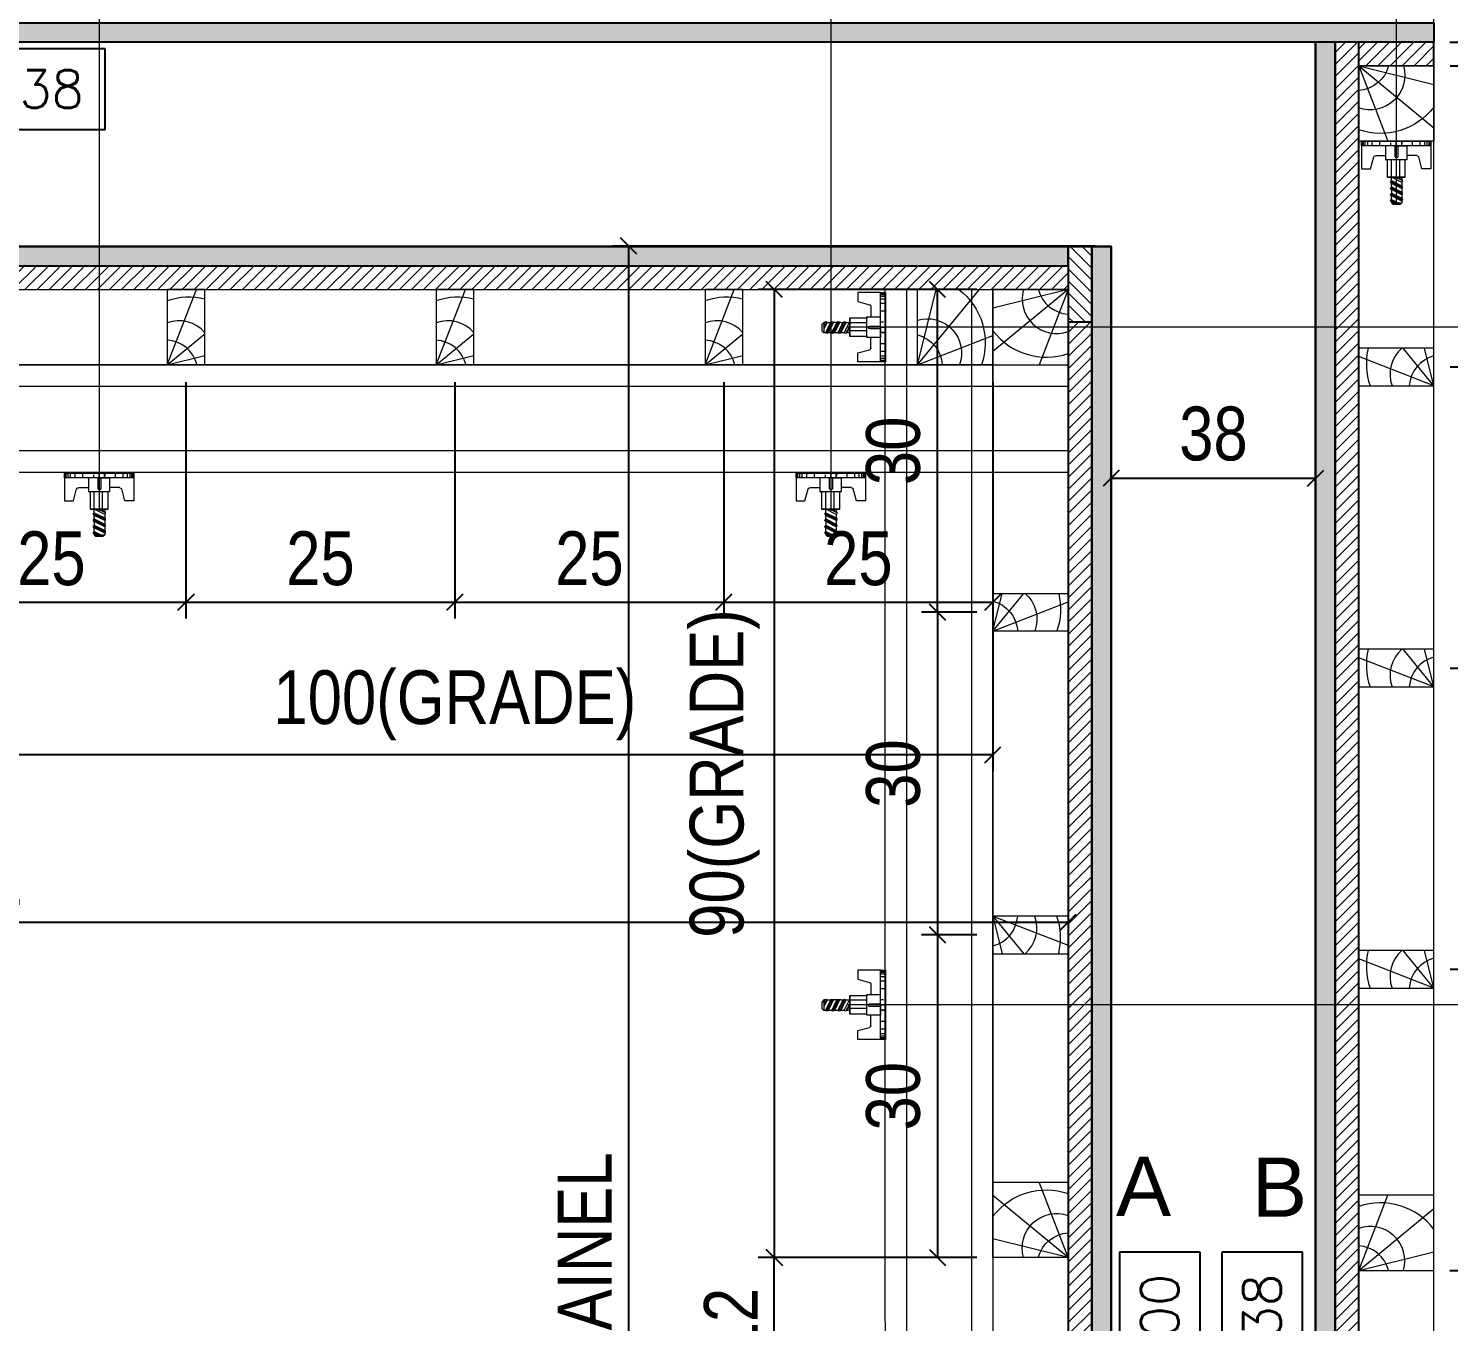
# Model space of a CAD drawing. Extents: x 14400 to 27878, y -21631 to 6985.
# Drawn here: x 23228.5 to 23492.5, y -375.5 to -135.1 of the extents above; entities that cross this region are included whole.
import ezdxf
from ezdxf.enums import TextEntityAlignment as Align

# ---------------------------------------------------------------- set-up
doc = ezdxf.new("R2010")
doc.units = 0
for name, color, linetype in [('CHAPA', 1, 'Continuous'), ('COTA', 241, 'Continuous'), ('F-PILARES-S', 170, 'Continuous'), ('MEIO_PONT', 93, 'Continuous'), ('SARRAFO', 251, 'Continuous'), ('TEXTO_GERAL', 7, 'Continuous')]:
    doc.layers.add(name, color=color, linetype=linetype)
for name, color, linetype, lineweight in [('Hachura', 251, 'Continuous', 9), ('Madeira', 126, 'Continuous', 18), ('Perfil Metálico', 224, 'Continuous', 18)]:
    doc.layers.add(name, color=color, linetype=linetype, lineweight=lineweight)
doc.styles.add('ARIAL', font='arial.ttf')
doc.styles.add('COTA TECNICA', font='techl___.ttf', dxfattribs={"height": 10})
doc.styles.add('COTA TECNICA 2X', font='techl___.ttf', dxfattribs={"height": 10})
doc.styles.add('ROMANS', font='romans.shx')
doc.dimstyles.new('PAINEL', dxfattribs={"dimtxt": 10, "dimasz": 3, "dimexe": 3, "dimexo": 3, "dimgap": 3, "dimtad": 1, "dimdec": 1, "dimzin": 12, "dimdsep": 46, "dimtxsty": 'COTA TECNICA', "dimblk1": 'OBLIQUE', "dimblk2": 'OBLIQUE', "dimsah": 1, "dimcen": 0.9, "dimclrd": 4, "dimclre": 4, "dimclrt": 240, "dimadec": 1, "dimazin": 3, "dimtfac": 1, "dimtdec": 1, "dimtmove": 0, "dimatfit": 3, "dimfxl": 1, "dimtolj": 1, "dimtzin": 12, "dimarcsym": 0})
doc.dimstyles.new('SECAO PILAR', dxfattribs={"dimtxt": 10, "dimasz": 3, "dimexe": 3, "dimexo": 3, "dimgap": 3, "dimtad": 1, "dimdec": 1, "dimlfac": 0.5, "dimzin": 12, "dimdsep": 46, "dimtxsty": 'COTA TECNICA 2X', "dimblk1": 'OBLIQUE', "dimblk2": 'OBLIQUE', "dimsah": 1, "dimcen": 0.9, "dimclrd": 256, "dimclre": 256, "dimclrt": 256, "dimadec": 1, "dimazin": 3, "dimtfac": 1, "dimtdec": 1, "dimtmove": 0, "dimatfit": 3, "dimfxl": 1, "dimtolj": 1, "dimtzin": 12, "dimarcsym": 0})
doc.dimstyles.new('SECÇÃO 2', dxfattribs={"dimtxt": 7, "dimasz": 6, "dimexe": 0.18, "dimexo": 2, "dimgap": -4, "dimtad": 3, "dimdec": 1, "dimlfac": 0.5, "dimzin": 12, "dimdsep": 46, "dimtxsty": 'ROMANS', "dimblk": 'ARCHTICK', "dimcen": 0.09, "dimse1": 1, "dimse2": 1, "dimsd1": 1, "dimsd2": 1, "dimclrd": 180, "dimclre": 5, "dimclrt": 1, "dimadec": 0, "dimazin": 3, "dimtfac": 1, "dimtdec": 1, "dimtofl": 0, "dimtmove": 0, "dimatfit": 3, "dimldrblk": 'ARCHTICK', "dimfxl": 1, "dimtolj": 1, "dimtzin": 0, "dimarcsym": 0})

# ---------------------------------------------------------------- blocks, each defined once
blk = doc.blocks.new('*D151')
at = {"layer": 'COTA', "color": 180, "lineweight": -2, "transparency": 16777216}
for p, q in [((23223.6, -159.29), (23197.93, -159.29)), ((23197.93, -159.29), (23197.93, -174.29)), ((23223.6, -174.29), (23223.6, -159.29)), ((23197.93, -174.29), (23223.6, -174.29))]:
    blk.add_line(p, q, dxfattribs=at)
at = {"layer": 'Defpoints', "color": 0, "transparency": 16777216}
for p in [(22991.77, -175.61), (23429.77, -175.61), (22991.77, -178.29)]:
    blk.add_point(p, dxfattribs=at)
at = {"layer": 'COTA', "color": 1, "transparency": 16777216, "insert": (23210.77, -166.79), "char_height": 7, "attachment_point": 5, "style": 'ROMANS'}
blk.add_mtext('\\A1;219', dxfattribs=at)
blk = doc.blocks.new('_ArchTick')
at = {"color": 0, "linetype": 'ByBlock', "const_width": 0.15}
blk.add_lwpolyline([(-0.5, -0.5), (0.5, 0.5)], dxfattribs=at)
blk = doc.blocks.new('*D152')
at = {"layer": 'COTA', "color": 180, "lineweight": -2, "transparency": 16777216}
for p, q in [((23242.77, -138.84), (23216.77, -138.84)), ((23216.77, -138.84), (23216.77, -153.84)), ((23242.77, -153.84), (23242.77, -138.84)), ((23216.77, -153.84), (23242.77, -153.84))]:
    blk.add_line(p, q, dxfattribs=at)
at = {"layer": 'Defpoints', "color": 0, "transparency": 16777216}
for p in [(22991.77, -137.61), (23467.77, -137.61), (23467.77, -157.84)]:
    blk.add_point(p, dxfattribs=at)
at = {"layer": 'COTA', "color": 1, "transparency": 16777216, "insert": (23229.77, -146.34), "char_height": 7, "attachment_point": 5, "style": 'ROMANS'}
blk.add_mtext('\\A1;238', dxfattribs=at)
blk = doc.blocks.new('*D153')
at = {"layer": 'COTA', "color": 180, "lineweight": -2, "transparency": 16777216}
for p, q in [((23446.3, -362.61), (23431.3, -362.61)), ((23431.3, -362.61), (23431.3, -388.61)), ((23446.3, -388.61), (23446.3, -362.61)), ((23431.3, -388.61), (23446.3, -388.61))]:
    blk.add_line(p, q, dxfattribs=at)
at = {"layer": 'Defpoints', "color": 0, "transparency": 16777216}
for p in [(23429.77, -175.61), (23429.77, -575.61), (23450.3, -575.61)]:
    blk.add_point(p, dxfattribs=at)
at = {"layer": 'COTA', "color": 1, "transparency": 16777216, "insert": (23438.8, -375.61), "char_height": 7, "attachment_point": 5, "rotation": 90, "style": 'ROMANS'}
blk.add_mtext('\\A1;200', dxfattribs=at)
blk = doc.blocks.new('*D154')
at = {"layer": 'COTA', "color": 180, "lineweight": -2, "transparency": 16777216}
for p, q in [((23465.3, -362.61), (23450.3, -362.61)), ((23450.3, -362.61), (23450.3, -388.61)), ((23465.3, -388.61), (23465.3, -362.61)), ((23450.3, -388.61), (23465.3, -388.61))]:
    blk.add_line(p, q, dxfattribs=at)
at = {"layer": 'Defpoints', "color": 0, "transparency": 16777216}
for p in [(23467.77, -137.61), (23467.77, -613.61), (23469.3, -613.61)]:
    blk.add_point(p, dxfattribs=at)
at = {"layer": 'COTA', "color": 1, "transparency": 16777216, "insert": (23457.8, -375.61), "char_height": 7, "attachment_point": 5, "rotation": 90, "style": 'ROMANS'}
blk.add_mtext('\\A1;238', dxfattribs=at)
blk = doc.blocks.new('PONTALETE')
at = {"layer": 'Madeira'}
for q in [(2.71, 7), (7, 5.76), (7, 1.74)]:
    blk.add_line((0, 0), q, dxfattribs=at)
blk.add_lwpolyline([(0, 0), (7, 0), (7, 7), (0, 7)], close=True, dxfattribs=at)
for centre, radius, start, end in [((2.04, 0.06), 6.23, 37.2818, 109.0913), ((1.09, 0.9), 3.19, 343.603, 109.9847), ((-0.21, -0.78), 3.09, 14.6322, 86.0383)]:
    blk.add_arc(centre, radius, start, end, dxfattribs=at)
blk = doc.blocks.new('MEIO PONTALETE')
at = {"layer": 'Madeira'}
for q in [(2.71, 7), (3.5, 2.88), (3.5, 0.87)]:
    blk.add_line((0, 0), q, dxfattribs=at)
blk.add_lwpolyline([(0, 0), (3.5, 0), (3.5, 7), (0, 7)], close=True, dxfattribs=at)
for centre, radius, start, end in [((2.04, 0.06), 6.23, 76.4499, 109.0913), ((1.09, 0.9), 3.19, 40.9063, 109.9847), ((-0.21, -0.78), 3.09, 14.6322, 86.0383)]:
    blk.add_arc(centre, radius, start, end, dxfattribs=at)
blk = doc.blocks.new('_Oblique')
at = {"color": 0, "linetype": 'ByBlock', "lineweight": -2}
blk.add_line((-0.5, -0.5), (0.5, 0.5), dxfattribs=at)
blk = doc.blocks.new('*D159')
at = {"layer": 'COTA', "lineweight": -2, "transparency": 16777216}
for p, q in [((23492.77, -366.01), (23575.46, -366.01)), ((23572.46, -385.21), (23572.46, -366.01)), ((23492.77, -385.21), (23575.46, -385.21))]:
    blk.add_line(p, q, dxfattribs=at)
at = {"layer": 'Defpoints', "color": 0, "transparency": 16777216}
for p in [(23489.77, -366.01), (23572.46, -366.01), (23489.77, -385.21)]:
    blk.add_point(p, dxfattribs=at)
at = {"layer": 'COTA', "lineweight": -2, "transparency": 16777216, "xscale": 3, "yscale": 3, "zscale": 3}
for p, rotation in [((23572.46, -366.01), 90), ((23572.46, -385.21), 270)]:
    blk.add_blockref('_Oblique', p, dxfattribs=dict(at, rotation=rotation))
at = {"layer": 'COTA', "transparency": 16777216, "insert": (23564.33, -375.61), "char_height": 10, "attachment_point": 5, "rotation": 90, "style": 'COTA TECNICA 2X'}
blk.add_mtext('\\A1;9.6', dxfattribs=at)
blk = doc.blocks.new('*D160')
at = {"layer": 'COTA', "lineweight": -2, "transparency": 16777216}
for p, q in [((22969.67, -200.6), (22969.67, -304.23)), ((23421.77, -220.61), (23421.77, -304.23)), ((22969.67, -301.23), (23421.77, -301.23))]:
    blk.add_line(p, q, dxfattribs=at)
at = {"layer": 'Defpoints', "color": 0, "transparency": 16777216}
for p in [(22969.67, -197.6), (23421.77, -217.61), (23421.77, -301.23)]:
    blk.add_point(p, dxfattribs=at)
at = {"layer": 'COTA', "lineweight": -2, "transparency": 16777216, "xscale": 3, "yscale": 3, "zscale": 3, "rotation": 180}
blk.add_blockref('_Oblique', (22969.67, -301.23), dxfattribs=at)
at = {"layer": 'COTA', "lineweight": -2, "transparency": 16777216, "xscale": 3, "yscale": 3, "zscale": 3}
blk.add_blockref('_Oblique', (23421.77, -301.23), dxfattribs=at)
at = {"layer": 'COTA', "transparency": 16777216, "insert": (23195.72, -293.12), "char_height": 10, "attachment_point": 5, "style": 'COTA TECNICA 2X'}
blk.add_mtext('\\A1;226 PAINEL', dxfattribs=at)
blk = doc.blocks.new('*D166')
at = {"layer": 'COTA', "lineweight": -2, "transparency": 16777216}
for p, q in [((23207.74, -200.84), (23207.74, -244.76)), ((23257.76, -200.84), (23257.76, -244.76)), ((23207.74, -241.76), (23257.76, -241.76))]:
    blk.add_line(p, q, dxfattribs=at)
at = {"layer": 'Defpoints', "color": 0, "transparency": 16777216}
for p in [(23207.74, -197.84), (23257.76, -197.84), (23257.76, -241.76)]:
    blk.add_point(p, dxfattribs=at)
at = {"layer": 'COTA', "lineweight": -2, "transparency": 16777216, "xscale": 3, "yscale": 3, "zscale": 3, "rotation": 180}
blk.add_blockref('_Oblique', (23207.74, -241.76), dxfattribs=at)
at = {"layer": 'COTA', "lineweight": -2, "transparency": 16777216, "xscale": 3, "yscale": 3, "zscale": 3}
blk.add_blockref('_Oblique', (23257.76, -241.76), dxfattribs=at)
at = {"layer": 'COTA', "transparency": 16777216, "insert": (23232.75, -233.65), "char_height": 10, "attachment_point": 5, "style": 'COTA TECNICA 2X'}
blk.add_mtext('\\A1;25', dxfattribs=at)
blk = doc.blocks.new('*D167')
at = {"layer": 'COTA', "lineweight": -2, "transparency": 16777216}
for p, q in [((23257.76, -200.84), (23257.76, -244.76)), ((23307.76, -200.84), (23307.76, -244.76)), ((23257.76, -241.76), (23307.76, -241.76))]:
    blk.add_line(p, q, dxfattribs=at)
at = {"layer": 'Defpoints', "color": 0, "transparency": 16777216}
for p in [(23257.76, -197.84), (23307.76, -197.84), (23307.76, -241.76)]:
    blk.add_point(p, dxfattribs=at)
at = {"layer": 'COTA', "lineweight": -2, "transparency": 16777216, "xscale": 3, "yscale": 3, "zscale": 3, "rotation": 180}
blk.add_blockref('_Oblique', (23257.76, -241.76), dxfattribs=at)
at = {"layer": 'COTA', "lineweight": -2, "transparency": 16777216, "xscale": 3, "yscale": 3, "zscale": 3}
blk.add_blockref('_Oblique', (23307.76, -241.76), dxfattribs=at)
at = {"layer": 'COTA', "transparency": 16777216, "insert": (23282.76, -233.65), "char_height": 10, "attachment_point": 5, "style": 'COTA TECNICA 2X'}
blk.add_mtext('\\A1;25', dxfattribs=at)
blk = doc.blocks.new('*D168')
at = {"layer": 'COTA', "lineweight": -2, "transparency": 16777216}
for p, q in [((23307.76, -200.84), (23307.76, -244.76)), ((23357.76, -200.84), (23357.76, -244.76)), ((23307.76, -241.76), (23357.76, -241.76))]:
    blk.add_line(p, q, dxfattribs=at)
at = {"layer": 'Defpoints', "color": 0, "transparency": 16777216}
for p in [(23307.76, -197.84), (23357.76, -197.84), (23357.76, -241.76)]:
    blk.add_point(p, dxfattribs=at)
at = {"layer": 'COTA', "lineweight": -2, "transparency": 16777216, "xscale": 3, "yscale": 3, "zscale": 3, "rotation": 180}
blk.add_blockref('_Oblique', (23307.76, -241.76), dxfattribs=at)
at = {"layer": 'COTA', "lineweight": -2, "transparency": 16777216, "xscale": 3, "yscale": 3, "zscale": 3}
blk.add_blockref('_Oblique', (23357.76, -241.76), dxfattribs=at)
at = {"layer": 'COTA', "transparency": 16777216, "insert": (23332.76, -233.65), "char_height": 10, "attachment_point": 5, "style": 'COTA TECNICA 2X'}
blk.add_mtext('\\A1;25', dxfattribs=at)
blk = doc.blocks.new('*D169')
at = {"layer": 'COTA', "lineweight": -2, "transparency": 16777216}
for p, q in [((23207.74, -200.84), (23207.74, -273.14)), ((23407.75, -200.85), (23407.75, -273.14)), ((23407.75, -270.14), (23207.74, -270.14))]:
    blk.add_line(p, q, dxfattribs=at)
at = {"layer": 'Defpoints', "color": 0, "transparency": 16777216}
for p in [(23207.74, -197.84), (23407.75, -197.85), (23207.74, -270.14)]:
    blk.add_point(p, dxfattribs=at)
at = {"layer": 'COTA', "lineweight": -2, "transparency": 16777216, "xscale": 3, "yscale": 3, "zscale": 3, "rotation": 180}
blk.add_blockref('_Oblique', (23207.74, -270.14), dxfattribs=at)
at = {"layer": 'COTA', "lineweight": -2, "transparency": 16777216, "xscale": 3, "yscale": 3, "zscale": 3}
blk.add_blockref('_Oblique', (23407.75, -270.14), dxfattribs=at)
at = {"layer": 'COTA', "transparency": 16777216, "insert": (23307.75, -260.92), "char_height": 10, "attachment_point": 5, "style": 'COTA TECNICA 2X'}
blk.add_mtext('\\A1;100(GRADE)', dxfattribs=at)
blk = doc.blocks.new('*D170')
at = {"layer": 'COTA', "lineweight": -2, "transparency": 16777216}
for p, q in [((23357.76, -200.84), (23357.76, -244.76)), ((23407.75, -200.89), (23407.75, -244.76)), ((23357.76, -241.76), (23407.75, -241.76))]:
    blk.add_line(p, q, dxfattribs=at)
at = {"layer": 'Defpoints', "color": 0, "transparency": 16777216}
for p in [(23357.76, -197.84), (23407.75, -197.89), (23407.75, -241.76)]:
    blk.add_point(p, dxfattribs=at)
at = {"layer": 'COTA', "lineweight": -2, "transparency": 16777216, "xscale": 3, "yscale": 3, "zscale": 3, "rotation": 180}
blk.add_blockref('_Oblique', (23357.76, -241.76), dxfattribs=at)
at = {"layer": 'COTA', "lineweight": -2, "transparency": 16777216, "xscale": 3, "yscale": 3, "zscale": 3}
blk.add_blockref('_Oblique', (23407.75, -241.76), dxfattribs=at)
at = {"layer": 'COTA', "transparency": 16777216, "insert": (23382.76, -233.65), "char_height": 10, "attachment_point": 5, "style": 'COTA TECNICA 2X'}
blk.add_mtext('\\A1;25', dxfattribs=at)
blk = doc.blocks.new('*D212')
at = {"layer": 'COTA', "lineweight": -2, "transparency": 16777216}
for p, q in [((23404.81, -183.61), (23364.13, -183.61)), ((23367.13, -183.61), (23367.13, -363.61)), ((23404.79, -363.61), (23364.13, -363.61))]:
    blk.add_line(p, q, dxfattribs=at)
at = {"layer": 'Defpoints', "color": 0, "transparency": 16777216}
for p in [(23407.81, -183.61), (23367.13, -363.61), (23407.79, -363.61)]:
    blk.add_point(p, dxfattribs=at)
at = {"layer": 'COTA', "lineweight": -2, "transparency": 16777216, "xscale": 3, "yscale": 3, "zscale": 3}
for p, rotation in [((23367.13, -183.61), 90), ((23367.13, -363.61), 270)]:
    blk.add_blockref('_Oblique', p, dxfattribs=dict(at, rotation=rotation))
at = {"layer": 'COTA', "transparency": 16777216, "insert": (23357.91, -273.61), "char_height": 10, "attachment_point": 5, "rotation": 90, "style": 'COTA TECNICA 2X'}
blk.add_mtext('\\A1;90(GRADE)', dxfattribs=at)
blk = doc.blocks.new('*D213')
at = {"layer": 'COTA', "lineweight": -2, "transparency": 16777216}
for p, q in [((23404.8, -183.61), (23394.48, -183.61)), ((23397.48, -243.61), (23397.48, -183.61)), ((23404.77, -243.61), (23394.48, -243.61))]:
    blk.add_line(p, q, dxfattribs=at)
at = {"layer": 'Defpoints', "color": 0, "transparency": 16777216}
for p in [(23397.48, -183.61), (23407.8, -183.61), (23407.77, -243.61)]:
    blk.add_point(p, dxfattribs=at)
at = {"layer": 'COTA', "lineweight": -2, "transparency": 16777216, "xscale": 3, "yscale": 3, "zscale": 3}
for p, rotation in [((23397.48, -183.61), 90), ((23397.48, -243.61), 270)]:
    blk.add_blockref('_Oblique', p, dxfattribs=dict(at, rotation=rotation))
at = {"layer": 'COTA', "transparency": 16777216, "insert": (23389.26, -213.61), "char_height": 10, "attachment_point": 5, "rotation": 90, "style": 'COTA TECNICA 2X'}
blk.add_mtext('\\A1;30', dxfattribs=at)
blk = doc.blocks.new('*D214')
at = {"layer": 'COTA', "lineweight": -2, "transparency": 16777216}
for p, q in [((23404.77, -243.61), (23394.48, -243.61)), ((23397.48, -243.61), (23397.48, -303.61)), ((23404.77, -303.61), (23394.48, -303.61))]:
    blk.add_line(p, q, dxfattribs=at)
at = {"layer": 'Defpoints', "color": 0, "transparency": 16777216}
for p in [(23407.77, -243.61), (23397.48, -303.61), (23407.77, -303.61)]:
    blk.add_point(p, dxfattribs=at)
at = {"layer": 'COTA', "lineweight": -2, "transparency": 16777216, "xscale": 3, "yscale": 3, "zscale": 3}
for p, rotation in [((23397.48, -243.61), 90), ((23397.48, -303.61), 270)]:
    blk.add_blockref('_Oblique', p, dxfattribs=dict(at, rotation=rotation))
at = {"layer": 'COTA', "transparency": 16777216, "insert": (23389.26, -273.61), "char_height": 10, "attachment_point": 5, "rotation": 90, "style": 'COTA TECNICA 2X'}
blk.add_mtext('\\A1;30', dxfattribs=at)
blk = doc.blocks.new('*D215')
at = {"layer": 'COTA', "lineweight": -2, "transparency": 16777216}
for p, q in [((23404.77, -303.61), (23394.48, -303.61)), ((23397.48, -303.61), (23397.48, -363.61)), ((23404.78, -363.61), (23394.48, -363.61))]:
    blk.add_line(p, q, dxfattribs=at)
at = {"layer": 'Defpoints', "color": 0, "transparency": 16777216}
for p in [(23407.77, -303.61), (23397.48, -363.61), (23407.78, -363.61)]:
    blk.add_point(p, dxfattribs=at)
at = {"layer": 'COTA', "lineweight": -2, "transparency": 16777216, "xscale": 3, "yscale": 3, "zscale": 3}
for p, rotation in [((23397.48, -303.61), 90), ((23397.48, -363.61), 270)]:
    blk.add_blockref('_Oblique', p, dxfattribs=dict(at, rotation=rotation))
at = {"layer": 'COTA', "transparency": 16777216, "insert": (23389.26, -333.61), "char_height": 10, "attachment_point": 5, "rotation": 90, "style": 'COTA TECNICA 2X'}
blk.add_mtext('\\A1;30', dxfattribs=at)
blk = doc.blocks.new('*D220')
at = {"layer": 'COTA', "lineweight": -2, "transparency": 16777216}
for p, q in [((23404.78, -363.61), (23364.13, -363.61)), ((23367.13, -387.61), (23367.13, -363.61)), ((23404.78, -387.61), (23364.13, -387.61))]:
    blk.add_line(p, q, dxfattribs=at)
at = {"layer": 'Defpoints', "color": 0, "transparency": 16777216}
for p in [(23367.13, -363.61), (23407.78, -363.61), (23407.78, -387.61)]:
    blk.add_point(p, dxfattribs=at)
at = {"layer": 'COTA', "lineweight": -2, "transparency": 16777216, "xscale": 3, "yscale": 3, "zscale": 3}
for p, rotation in [((23367.13, -363.61), 90), ((23367.13, -387.61), 270)]:
    blk.add_blockref('_Oblique', p, dxfattribs=dict(at, rotation=rotation))
at = {"layer": 'COTA', "transparency": 16777216, "insert": (23359.07, -375.61), "char_height": 10, "attachment_point": 5, "rotation": 90, "style": 'COTA TECNICA 2X'}
blk.add_mtext('\\A1;12', dxfattribs=at)
blk = doc.blocks.new('*D221')
at = {"layer": 'COTA', "linetype": 'ByBlock', "lineweight": -2, "transparency": 16777216}
for p, q in [((23426.77, -175.53), (23337.05, -175.53)), ((23340.05, -175.53), (23340.05, -575.61)), ((23426.77, -575.61), (23337.05, -575.61))]:
    blk.add_line(p, q, dxfattribs=at)
at = {"layer": 'Defpoints', "color": 0, "linetype": 'ByBlock', "transparency": 16777216}
for p in [(23429.77, -175.53), (23340.05, -575.61), (23429.77, -575.61)]:
    blk.add_point(p, dxfattribs=at)
at = {"layer": 'COTA', "linetype": 'ByBlock', "lineweight": -2, "transparency": 16777216, "xscale": 3, "yscale": 3, "zscale": 3}
for p, rotation in [((23340.05, -175.53), 90), ((23340.05, -575.61), 270)]:
    blk.add_blockref('_Oblique', p, dxfattribs=dict(at, rotation=rotation))
at = {"layer": 'COTA', "linetype": 'ByBlock', "transparency": 16777216, "insert": (23331.95, -375.57), "char_height": 10, "attachment_point": 5, "rotation": 90, "style": 'COTA TECNICA 2X'}
blk.add_mtext('\\A1;200 PAINEL', dxfattribs=at)
blk = doc.blocks.new('*D222')
at = {"layer": 'COTA', "lineweight": -2, "transparency": 16777216}
for p, q in [((23492.75, -142), (23575.46, -142)), ((23572.46, -142), (23572.46, -366.01)), ((23492.78, -366.01), (23575.46, -366.01))]:
    blk.add_line(p, q, dxfattribs=at)
at = {"layer": 'Defpoints', "color": 0, "transparency": 16777216}
for p in [(23489.75, -142), (23489.78, -366.01), (23572.46, -366.01)]:
    blk.add_point(p, dxfattribs=at)
at = {"layer": 'COTA', "lineweight": -2, "transparency": 16777216, "xscale": 3, "yscale": 3, "zscale": 3}
for p, rotation in [((23572.46, -142), 90), ((23572.46, -366.01), 270)]:
    blk.add_blockref('_Oblique', p, dxfattribs=dict(at, rotation=rotation))
at = {"layer": 'COTA', "transparency": 16777216, "insert": (23563.24, -254.01), "char_height": 10, "attachment_point": 5, "rotation": 90, "style": 'COTA TECNICA 2X'}
blk.add_mtext('\\A1;112(GRADE)', dxfattribs=at)
blk = doc.blocks.new('*D223')
at = {"layer": 'COTA', "lineweight": -2, "transparency": 16777216}
for p, q in [((23492.77, -198.01), (23540.46, -198.01)), ((23537.46, -254.01), (23537.46, -198.01)), ((23492.77, -254.01), (23540.46, -254.01))]:
    blk.add_line(p, q, dxfattribs=at)
at = {"layer": 'Defpoints', "color": 0, "transparency": 16777216}
for p in [(23489.77, -198.01), (23537.46, -198.01), (23489.77, -254.01)]:
    blk.add_point(p, dxfattribs=at)
at = {"layer": 'COTA', "lineweight": -2, "transparency": 16777216, "xscale": 3, "yscale": 3, "zscale": 3}
for p, rotation in [((23537.46, -198.01), 90), ((23537.46, -254.01), 270)]:
    blk.add_blockref('_Oblique', p, dxfattribs=dict(at, rotation=rotation))
at = {"layer": 'COTA', "transparency": 16777216, "insert": (23529.37, -226.01), "char_height": 10, "attachment_point": 5, "rotation": 90, "style": 'COTA TECNICA 2X'}
blk.add_mtext('\\A1;28', dxfattribs=at)
blk = doc.blocks.new('*D224')
at = {"layer": 'COTA', "lineweight": -2, "transparency": 16777216}
for p, q in [((23492.77, -142), (23540.46, -142)), ((23537.46, -198.01), (23537.46, -142)), ((23492.77, -198.01), (23540.46, -198.01))]:
    blk.add_line(p, q, dxfattribs=at)
at = {"layer": 'Defpoints', "color": 0, "transparency": 16777216}
for p in [(23489.77, -142), (23537.46, -142), (23489.77, -198.01)]:
    blk.add_point(p, dxfattribs=at)
at = {"layer": 'COTA', "lineweight": -2, "transparency": 16777216, "xscale": 3, "yscale": 3, "zscale": 3}
for p, rotation in [((23537.46, -142), 90), ((23537.46, -198.01), 270)]:
    blk.add_blockref('_Oblique', p, dxfattribs=dict(at, rotation=rotation))
at = {"layer": 'COTA', "transparency": 16777216, "insert": (23529.37, -170.01), "char_height": 10, "attachment_point": 5, "rotation": 90, "style": 'COTA TECNICA 2X'}
blk.add_mtext('\\A1;28', dxfattribs=at)
blk = doc.blocks.new('*D225')
at = {"layer": 'COTA', "lineweight": -2, "transparency": 16777216}
for p, q in [((23492.77, -310.01), (23540.46, -310.01)), ((23537.46, -366.01), (23537.46, -310.01)), ((23492.74, -366.01), (23540.46, -366.01))]:
    blk.add_line(p, q, dxfattribs=at)
at = {"layer": 'Defpoints', "color": 0, "transparency": 16777216}
for p in [(23489.77, -310.01), (23537.46, -310.01), (23489.74, -366.01)]:
    blk.add_point(p, dxfattribs=at)
at = {"layer": 'COTA', "lineweight": -2, "transparency": 16777216, "xscale": 3, "yscale": 3, "zscale": 3}
for p, rotation in [((23537.46, -310.01), 90), ((23537.46, -366.01), 270)]:
    blk.add_blockref('_Oblique', p, dxfattribs=dict(at, rotation=rotation))
at = {"layer": 'COTA', "transparency": 16777216, "insert": (23529.37, -338.01), "char_height": 10, "attachment_point": 5, "rotation": 90, "style": 'COTA TECNICA 2X'}
blk.add_mtext('\\A1;28', dxfattribs=at)
blk = doc.blocks.new('*D226')
at = {"layer": 'COTA', "lineweight": -2, "transparency": 16777216}
for p, q in [((23492.77, -254.01), (23540.46, -254.01)), ((23537.46, -310.01), (23537.46, -254.01)), ((23492.77, -310.01), (23540.46, -310.01))]:
    blk.add_line(p, q, dxfattribs=at)
at = {"layer": 'Defpoints', "color": 0, "transparency": 16777216}
for p in [(23489.77, -254.01), (23537.46, -254.01), (23489.77, -310.01)]:
    blk.add_point(p, dxfattribs=at)
at = {"layer": 'COTA', "lineweight": -2, "transparency": 16777216, "xscale": 3, "yscale": 3, "zscale": 3}
for p, rotation in [((23537.46, -254.01), 90), ((23537.46, -310.01), 270)]:
    blk.add_blockref('_Oblique', p, dxfattribs=dict(at, rotation=rotation))
at = {"layer": 'COTA', "transparency": 16777216, "insert": (23529.37, -282.01), "char_height": 10, "attachment_point": 5, "rotation": 90, "style": 'COTA TECNICA 2X'}
blk.add_mtext('\\A1;28', dxfattribs=at)
blk = doc.blocks.new('*D232')
at = {"layer": 'COTA', "linetype": 'ByBlock', "lineweight": -2, "transparency": 16777216}
for p, q in [((23492.73, -137.61), (23640.24, -137.61)), ((23637.24, -137.61), (23637.24, -613.61)), ((23492.77, -613.61), (23640.24, -613.61))]:
    blk.add_line(p, q, dxfattribs=at)
at = {"layer": 'Defpoints', "color": 0, "linetype": 'ByBlock', "transparency": 16777216}
for p in [(23489.73, -137.61), (23489.77, -613.61), (23637.24, -613.61)]:
    blk.add_point(p, dxfattribs=at)
at = {"layer": 'COTA', "linetype": 'ByBlock', "lineweight": -2, "transparency": 16777216, "xscale": 3, "yscale": 3, "zscale": 3}
for p, rotation in [((23637.24, -137.61), 90), ((23637.24, -613.61), 270)]:
    blk.add_blockref('_Oblique', p, dxfattribs=dict(at, rotation=rotation))
at = {"layer": 'COTA', "linetype": 'ByBlock', "transparency": 16777216, "insert": (23629, -375.61), "char_height": 10, "attachment_point": 5, "rotation": 90, "style": 'COTA TECNICA 2X'}
blk.add_mtext('\\A1;238 PAINEL', dxfattribs=at)
blk = doc.blocks.new('C')
at = {"layer": 'Hachura', "color": 0}
for p, q in [((0, 3.22), (0, -3.22)), ((0.45, 3.22), (0, 3.22)), ((0.46, 3.16), (0, 3.16)), ((0.46, 3.05), (0, 3.05)), ((0.46, 2.88), (0, 2.88)), ((0, 2.75), (0, -1.16)), ((0.46, 2.65), (0, 2.65)), ((0.45, -3.23), (0.45, 3.22)), ((0.45, 3.22), (2.58, 3.22)), ((2.58, 3.22), (2.58, 2.39)), ((0.46, 2.23), (0, 2.23)), ((0.46, 1.51), (0, 1.51)), ((1.35, 1.94), (1.35, 0.96)), ((2.58, 2.39), (1.47, 2.09)), ((0.39, 0.49), (0.17, 0.49)), ((1.74, 0.97), (0.45, 0.97)), ((1.45, 0.1), (0.45, 0.1)), ((1.74, -0.97), (1.74, 0.97)), ((1.74, 0.97), (1.74, 0.84)), ((1.74, 0.97), (1.74, 0.84)), ((1.74, 0.84), (3.35, 0.84)), ((3.35, 0.45), (1.74, 0.45)), ((3.32, 0.84), (3.32, -0.84)), ((3.35, 0.84), (3.35, -0.84)), ((3.68, 0.45), (3.35, 0.45)), ((3.84, -0.52), (3.35, 0.45)), ((3.35, 0.06), (3.67, -0.57)), ((3.68, 0.45), (4.16, -0.52)), ((3.72, 0.5), (4.25, -0.57)), ((4.37, -0.55), (3.83, 0.53)), ((4.15, 0.45), (3.93, 0.45)), ((4.42, -0.52), (3.93, 0.45)), ((4.15, 0.45), (4.26, 0.45)), ((4.26, 0.45), (4.74, -0.52)), ((4.3, 0.5), (4.83, -0.57)), ((4.95, -0.55), (4.41, 0.53)), ((4.51, 0.45), (4.84, 0.45)), ((5, -0.52), (4.51, 0.45)), ((4.84, 0.45), (5.32, -0.52)), ((4.88, 0.5), (5.41, -0.57)), ((5.53, -0.55), (4.99, 0.53)), ((5.58, -0.52), (5.09, 0.45)), ((5.42, 0.45), (5.09, 0.45)), ((5.58, -0.52), (5.09, 0.45)), ((5.42, 0.45), (5.74, -0.19)), ((5.46, 0.5), (5.74, -0.07)), ((5.74, 0.19), (5.57, 0.53)), ((5.74, 0.32), (5.68, 0.45)), ((5.68, 0.45), (5.74, 0.45)), ((5.74, 0.45), (5.9, 0.29)), ((5.74, 0.45), (5.74, -0.52)), ((5.9, -0.36), (5.9, 0.29)), ((0.45, 0), (0, 0)), ((0.08, -0.48), (0.29, -0.48)), ((0.29, -0.48), (0.4, -0.48)), ((0.45, 0), (0.45, -0.97)), ((0.45, -0.16), (1.45, -0.16)), ((0.45, -0.65), (0.45, -0.32)), ((0.45, -3.23), (0.45, -0.65)), ((0.45, -0.97), (1.74, -0.97)), ((1.35, -1.94), (1.35, -0.97)), ((3.35, -0.32), (1.74, -0.32)), ((3.35, -0.84), (1.74, -0.84)), ((3.35, -0.07), (3.58, -0.52)), ((3.35, -0.52), (3.58, -0.52)), ((3.84, -0.52), (4.16, -0.52)), ((4.42, -0.52), (4.74, -0.52)), ((4.63, -0.52), (4.74, -0.52)), ((5, -0.52), (5.32, -0.52)), ((5.58, -0.52), (5.74, -0.52)), ((5.74, -0.52), (5.9, -0.36)), ((5.74, -0.52), (5.74, -0.52)), ((0.46, -1.52), (0, -1.52)), ((0.46, -2.23), (0, -2.23)), ((2.58, -2.39), (1.47, -2.1)), ((2.58, -3.23), (2.58, -2.39)), ((0.46, -2.65), (0, -2.65)), ((0.46, -2.88), (0, -2.88)), ((0.46, -3.05), (0, -3.05)), ((0.46, -3.16), (0, -3.16)), ((0, -3.22), (2.57, -3.22))]:
    blk.add_line(p, q, dxfattribs=at)
for centre, radius, start, end in [((1.52, 1.94), 0.161, 104.7436, 180), ((1.44, -0.03), 0.129, 272.695, 87.305), ((3.81, 0.39), 0.143, 25.5688, 154.4312), ((4.39, 0.39), 0.143, 25.5688, 154.4312), ((4.97, 0.39), 0.143, 25.5688, 154.4312), ((5.55, 0.39), 0.143, 25.5688, 154.4312), ((0.17, -0.37), 0.174, 221.744, 317.8592), ((3.71, -0.4), 0.174, 222.1408, 318.256), ((4.29, -0.4), 0.174, 222.1408, 318.256), ((4.87, -0.4), 0.174, 222.1408, 318.256), ((5.45, -0.4), 0.174, 222.1408, 318.256), ((5.61, -0.4), 0.174, 317.8592, 318.256), ((1.52, -1.94), 0.161, 180, 255.2564)]:
    blk.add_arc(centre, radius, start, end, dxfattribs=at)
blk = doc.blocks.new('*D241')
at = {"layer": 'COTA', "color": 4, "lineweight": -2, "transparency": 16777216}
for p, q in [((23429.77, -193.63), (23429.77, -221.69)), ((23467.77, -193.63), (23467.77, -221.69)), ((23429.77, -218.69), (23467.77, -218.69))]:
    blk.add_line(p, q, dxfattribs=at)
at = {"layer": 'Defpoints', "color": 0, "transparency": 16777216}
for p in [(23429.77, -190.63), (23467.77, -190.63), (23467.77, -218.69)]:
    blk.add_point(p, dxfattribs=at)
at = {"layer": 'COTA', "color": 4, "lineweight": -2, "transparency": 16777216, "xscale": 3, "yscale": 3, "zscale": 3, "rotation": 180}
blk.add_blockref('_Oblique', (23429.77, -218.69), dxfattribs=at)
at = {"layer": 'COTA', "color": 4, "lineweight": -2, "transparency": 16777216, "xscale": 3, "yscale": 3, "zscale": 3}
blk.add_blockref('_Oblique', (23467.77, -218.69), dxfattribs=at)
at = {"layer": 'COTA', "color": 240, "transparency": 16777216, "insert": (23448.77, -210.45), "char_height": 10, "attachment_point": 5, "style": 'COTA TECNICA'}
blk.add_mtext('\\A1;38', dxfattribs=at)
blk = doc.blocks.new('*D245')
at = {"layer": 'COTA', "lineweight": -2, "transparency": 16777216}
for p, q in [((23492.77, -137.61), (23602.85, -137.61)), ((23599.85, -137.61), (23599.85, -190.68)), ((23524.54, -190.68), (23602.85, -190.68))]:
    blk.add_line(p, q, dxfattribs=at)
at = {"layer": 'Defpoints', "color": 0, "transparency": 16777216}
for p in [(23489.77, -137.61), (23521.54, -190.68), (23599.85, -190.68)]:
    blk.add_point(p, dxfattribs=at)
at = {"layer": 'COTA', "lineweight": -2, "transparency": 16777216, "xscale": 3, "yscale": 3, "zscale": 3}
for p, rotation in [((23599.85, -137.61), 90), ((23599.85, -190.68), 270)]:
    blk.add_blockref('_Oblique', p, dxfattribs=dict(at, rotation=rotation))
at = {"layer": 'COTA', "transparency": 16777216, "insert": (23591.74, -164.15), "char_height": 10, "attachment_point": 5, "rotation": 90, "style": 'COTA TECNICA 2X'}
blk.add_mtext('\\A1;26.5', dxfattribs=at)

msp = doc.modelspace()

# ---------------------------------------------------------------- hatches: boundary and pattern name
at = {"layer": 'Hachura'}
h = msp.add_hatch(color=256, dxfattribs=at)
h.dxf.hatch_style = 1
h.paths.add_polyline_path([(22969.768, -134.007), (22969.768, -137.607), (23489.768, -137.607), (23489.768, -134.007)])
h = msp.add_hatch(color=256, dxfattribs=at)
h.dxf.hatch_style = 1
h.paths.add_polyline_path([(23467.768, -613.607), (23471.368, -613.607), (23471.368, -137.607), (23467.768, -137.607)])
h = msp.add_hatch(dxfattribs=at)
h.set_pattern_fill('ANSI31', color=256, scale=0.5, angle=360, style=0)
h.set_pattern_definition([(45, (30224.1123, 818.7031), (-1.122532, 1.122532), [])])
h.paths.add_polyline_path([(23471.368, -613.607), (23475.767, -613.607), (23475.767, -137.607), (23471.367, -137.607), (23471.368, -523.461), (23471.368, -523.461)])
h = msp.add_hatch(dxfattribs=at)
h.set_pattern_fill('ANSI31', color=256, scale=0.5, angle=360, style=0)
h.set_pattern_definition([(45, (32418.2473, 21777.856), (-1.12253202, 1.12253202), [])])
h.paths.add_polyline_path([(23475.768, -142.007), (23475.768, -137.607), (23489.768, -137.607), (23489.768, -142.007)])
h = msp.add_hatch(color=256, dxfattribs=at)
h.dxf.hatch_style = 1
h.paths.add_polyline_path([(23421.769, -179.207), (23421.769, -175.607), (22969.768, -175.607), (22969.768, -179.207)])
h = msp.add_hatch(dxfattribs=at)
h.set_pattern_fill('ANSI31', color=256, scale=0.5, angle=270, style=0)
h.set_pattern_definition([(315, (46022.9049, -11366.9772), (1.12253202, 1.12253202), [])])
h.paths.add_polyline_path([(23426.169, -189.681), (23421.769, -189.681), (23421.769, -175.681), (23426.169, -175.681)])
h = msp.add_hatch(color=256, dxfattribs=at)
h.dxf.hatch_style = 1
h.paths.add_polyline_path([(23426.168, -575.607), (23429.768, -575.607), (23429.768, -175.607), (23426.168, -175.607)])
h = msp.add_hatch(dxfattribs=at)
h.set_pattern_fill('ANSI31', color=256, scale=0.5, angle=360, style=0)
h.set_pattern_definition([(45, (30134.5136, 773.63), (-1.122532, 1.122532), [])])
h.paths.add_polyline_path([(22969.768, -179.207), (22969.768, -183.65), (23421.769, -183.607), (23421.769, -179.207)])
h = msp.add_hatch(dxfattribs=at)
h.set_pattern_fill('ANSI31', color=256, scale=0.5, angle=360, style=0)
h.set_pattern_definition([(45, (30174.5136, 766.63), (-1.122532, 1.122532), [])])
h.paths.add_polyline_path([(23421.769, -561.534), (23426.169, -561.534), (23426.168, -189.681), (23421.768, -189.681), (23421.769, -575.534), (23421.769, -575.534)])

# ---------------------------------------------------------------- linework, layer by layer
at = {"layer": 'CHAPA'}
for points in [[(23489.768, -137.607), (22969.768, -137.607), (22969.768, -134.007), (23489.768, -134.007)], [(23467.768, -613.607), (23471.368, -613.607), (23471.368, -137.607), (23467.768, -137.607)], [(23421.769, -175.607), (22969.768, -175.607), (22969.768, -179.207), (23421.769, -179.207)], [(23426.168, -575.607), (23429.768, -575.607), (23429.768, -175.607), (23426.168, -175.607)]]:
    msp.add_lwpolyline(points, close=True, dxfattribs=at)
at = {"layer": 'F-PILARES-S', "linetype": 'Continuous'}
msp.add_lwpolyline([(23467.768, -613.607), (23467.768, -137.607), (22991.768, -137.607), (22991.768, -175.607), (23429.768, -175.607), (23429.768, -575.607), (22991.768, -575.607), (22991.768, -613.607), (23467.768, -613.607)], dxfattribs=at)
at = {"layer": 'Hachura'}
for p, q in [((23241.617, -84.865), (23241.625, -224.75)), ((23377.617, -84.865), (23377.625, -224.75)), ((23482.746, -84.865), (23482.75, -167.485)), ((23521.215, -190.626), (23380.8, -190.626)), ((23521.215, -316.626), (23380.8, -316.626))]:
    msp.add_line(p, q, dxfattribs=at)
msp.add_lwpolyline([(23421.769, -179.207), (22969.768, -179.207), (22969.768, -183.607), (23421.769, -183.607)], dxfattribs=at)
at = {"layer": 'Madeira'}
for points in [[(23489.768, -142.007), (23475.768, -142.007), (23475.768, -366.007), (23489.768, -366.007)], [(23207.761, -197.605), (23207.776, -183.605), (23407.769, -183.607), (23407.754, -197.607)], [(23421.769, -363.607), (23407.769, -363.607), (23407.769, -183.607), (23421.769, -183.607)]]:
    msp.add_lwpolyline(points, close=True, dxfattribs=at)
at = {"layer": 'Perfil Metálico'}
msp.add_lwpolyline([(23489.731, -61.666), (23509.731, -61.666), (23509.745, -691.658), (23489.745, -691.658)], close=True, dxfattribs=at)
for points in [[(23387.783, -567.607), (23387.769, -183.608), (23407.769, -183.608), (23407.783, -567.607)], [(23391.783, -567.607), (23391.769, -183.608)], [(23403.769, -183.608), (23403.783, -567.607)], [(23421.769, -217.607), (22919.553, -217.606), (22919.553, -197.606), (23421.769, -197.607)], [(22919.553, -201.606), (23421.769, -201.607)], [(23421.769, -213.607), (22919.553, -213.606)]]:
    msp.add_lwpolyline(points, dxfattribs=at)
at = {"layer": 'SARRAFO'}
for points in [[(23471.368, -613.607), (23475.768, -613.607), (23475.768, -137.607), (23471.368, -137.607)], [(23421.769, -561.534), (23426.169, -561.534), (23426.169, -189.681), (23421.769, -189.681)]]:
    msp.add_lwpolyline(points, close=True, dxfattribs=at)
for points in [[(23489.768, -142.007), (23489.768, -137.607), (23475.768, -137.607)], [(23426.169, -189.681), (23426.169, -175.681), (23421.769, -175.681), (23421.769, -189.681)]]:
    msp.add_lwpolyline(points, dxfattribs=at)

# ---------------------------------------------------------------- block references
at = {"layer": 'Hachura', "linetype": 'Continuous', "xscale": -2, "yscale": 2, "zscale": 2, "rotation": 90}
for p in [(23482.75, -156.007), (23241.615, -217.75), (23377.615, -217.75)]:
    msp.add_blockref('C', p, dxfattribs=at)
at = {"layer": 'Hachura', "linetype": 'Continuous', "xscale": -2, "yscale": 2, "zscale": 2}
for p in [(23387.8, -190.617), (23387.8, -316.617)]:
    msp.add_blockref('C', p, dxfattribs=at)
at = {"layer": 'Madeira'}
for name, p, xscale, yscale, zscale, rotation in [('MEIO PONTALETE', (23254.261, -197.604), 1.999999997962732, 1.999999997962732, 1.999999997962732, 359.9370893031033), ('MEIO PONTALETE', (23304.261, -197.604), 1.999999997962732, 1.999999997962732, 1.999999997962732, 359.9370893031033), ('MEIO PONTALETE', (23354.261, -197.604), 1.999999997962732, 1.999999997962732, 1.999999997962732, 359.9370893031033), ('PONTALETE', (23393.754, -197.592), -2, 2, 2, 269.9370893031033)]:
    msp.add_blockref(name, p, dxfattribs=dict(at, xscale=xscale, yscale=yscale, zscale=zscale, rotation=rotation))
at = {"layer": 'MEIO_PONT'}
for name, p, xscale, yscale, zscale, rotation in [('PONTALETE', (23475.768, -142.007), -2, 2, 2, 180), ('PONTALETE', (23421.769, -183.607), 2, 2, 2, 179.9999999999999), ('MEIO PONTALETE', (23489.768, -201.507), 1.999999997962732, 1.999999997962732, 1.999999997962732, 90), ('MEIO PONTALETE', (23407.769, -247.107), -1.999999997962732, 1.999999997962732, 1.999999997962732, 270), ('MEIO PONTALETE', (23489.768, -257.507), 1.999999997962732, 1.999999997962732, 1.999999997962732, 90), ('MEIO PONTALETE', (23407.769, -300.107), 1.999999997962732, 1.999999997962732, 1.999999997962732, 269.9999999999999), ('MEIO PONTALETE', (23489.768, -313.507), 1.999999997962732, 1.999999997962732, 1.999999997962732, 90)]:
    msp.add_blockref(name, p, dxfattribs=dict(at, xscale=xscale, yscale=yscale, zscale=zscale, rotation=rotation))
at = {"layer": 'MEIO_PONT', "yscale": 2, "zscale": 2}
for p, xscale in [((23421.769, -363.607), -2), ((23475.768, -366.007), 2)]:
    msp.add_blockref('PONTALETE', p, dxfattribs=dict(at, xscale=xscale))

# ---------------------------------------------------------------- texts
at = {"layer": 'TEXTO_GERAL', "style": 'ARIAL'}
for s, p in [('A', (23435.776, -350.372)), ('B', (23461.06, -350.52))]:
    msp.add_text(s, height=11, dxfattribs=at).set_placement(p, align=Align.MIDDLE_CENTER)

# ---------------------------------------------------------------- dimensions: what is measured, and where the dimension line sits
at = {"layer": 'COTA', "linetype": 'ByBlock'}
dim = msp.add_linear_dim(base=(23637.237, -613.607), p1=(23489.733, -137.607), p2=(23489.768, -613.607), angle=270, text='<> PAINEL', dimstyle='SECAO PILAR', override={"dimtmove": 1}, dxfattribs=at)
dim.commit()
dim.dimension.update_dxf_attribs({"geometry": '*D232', "text_midpoint": (23637.237, -375.607), "dimtype": 160})
at = {"layer": 'COTA'}
for base, p1, p2, angle, picture, middle in [((23599.85, -190.685), (23489.768, -137.607), (23521.537, -190.685), 270, '*D245', (23591.74, -164.146)), ((23537.462, -142.005), (23489.768, -198.007), (23489.768, -142.005), 90, '*D224', (23529.367, -170.006)), ((23397.477, -183.608), (23407.769, -243.607), (23407.8, -183.608), 90, '*D213', (23389.258, -213.607)), ((23537.462, -198.007), (23489.768, -254.007), (23489.768, -198.007), 90, '*D223', (23529.367, -226.007)), ((23397.477, -303.607), (23407.769, -243.607), (23407.769, -303.607), 90, '*D214', (23389.258, -273.607)), ((23537.462, -254.007), (23489.768, -310.007), (23489.768, -254.007), 90, '*D226', (23529.367, -282.007)), ((23397.477, -363.607), (23407.769, -303.607), (23407.776, -363.607), 90, '*D215', (23389.258, -333.607)), ((23537.462, -310.007), (23489.738, -366.007), (23489.768, -310.007), 90, '*D225', (23529.367, -338.007)), ((23367.128, -363.607), (23407.777, -387.607), (23407.777, -363.607), 90, '*D220', (23359.07, -375.607))]:
    dim = msp.add_linear_dim(base=base, p1=p1, p2=p2, angle=angle, dimstyle='SECAO PILAR', dxfattribs=at)
    dim.commit()
    dim.dimension.update_dxf_attribs({"geometry": picture, "text_midpoint": middle})
for base, p1, p2, picture, middle in [((23467.768, -157.838), (22991.768, -137.607), (23467.768, -137.607), '*D152', (23229.768, -157.838)), ((22991.768, -178.286), (23429.768, -175.607), (22991.768, -175.607), '*D151', (23210.768, -178.286))]:
    dim = msp.add_linear_dim(base=base, p1=p1, p2=p2, dimstyle='SECÇÃO 2', dxfattribs=at)
    dim.commit()
    dim.dimension.update_dxf_attribs({"geometry": picture, "text_midpoint": middle, "dimtype": 160})
for base, p1, p2, dimstyle, picture, middle in [((23469.302, -613.607), (23467.768, -137.607), (23467.768, -613.607), 'SECÇÃO 2', '*D154', (23469.302, -375.607)), ((23450.302, -575.607), (23429.768, -175.607), (23429.768, -575.607), 'SECÇÃO 2', '*D153', (23450.302, -375.607)), ((23572.464, -366.007), (23489.768, -385.207), (23489.768, -366.007), 'SECAO PILAR', '*D159', (23572.464, -375.607))]:
    dim = msp.add_linear_dim(base=base, p1=p1, p2=p2, angle=90, dimstyle=dimstyle, dxfattribs=at)
    dim.commit()
    dim.dimension.update_dxf_attribs({"geometry": picture, "text_midpoint": middle, "dimtype": 160})
for base, p1, p2, picture, middle in [((23572.464, -366.007), (23489.754, -142.005), (23489.78, -366.007), '*D222', (23563.243, -254.006)), ((23367.128, -363.607), (23407.814, -183.608), (23407.788, -363.607), '*D212', (23357.907, -273.607))]:
    dim = msp.add_linear_dim(base=base, p1=p1, p2=p2, angle=90, text='<>(GRADE)', dimstyle='SECAO PILAR', dxfattribs=at)
    dim.commit()
    dim.dimension.update_dxf_attribs({"geometry": picture, "text_midpoint": middle})
at = {"layer": 'COTA', "linetype": 'ByBlock'}
dim = msp.add_linear_dim(base=(23340.053, -575.607), p1=(23429.768, -175.534), p2=(23429.768, -575.607), angle=270, text='<> PAINEL', dimstyle='SECAO PILAR', override={"dimtmove": 1}, dxfattribs=at)
dim.commit()
dim.dimension.update_dxf_attribs({"geometry": '*D221', "text_midpoint": (23331.951, -375.571)})
at = {"layer": 'COTA'}
for base, p1, p2, dimstyle, picture, middle in [((23467.768, -218.691), (23429.768, -190.626), (23467.768, -190.626), 'PAINEL', '*D241', (23448.768, -210.449)), ((23257.761, -241.762), (23207.74, -197.835), (23257.761, -197.837), 'SECAO PILAR', '*D166', (23232.75, -233.653)), ((23307.761, -241.762), (23257.761, -197.837), (23307.761, -197.837), 'SECAO PILAR', '*D167', (23282.761, -233.653)), ((23357.761, -241.762), (23307.761, -197.837), (23357.761, -197.837), 'SECAO PILAR', '*D168', (23332.761, -233.653)), ((23407.754, -241.762), (23357.761, -197.837), (23407.754, -197.892), 'SECAO PILAR', '*D170', (23382.757, -233.653))]:
    dim = msp.add_linear_dim(base=base, p1=p1, p2=p2, dimstyle=dimstyle, dxfattribs=at)
    dim.commit()
    dim.dimension.update_dxf_attribs({"geometry": picture, "text_midpoint": middle})
for base, p1, p2, text, picture, middle in [((23421.769, -301.225), (22969.674, -197.605), (23421.769, -217.607), '<> PAINEL', '*D160', (23195.722, -293.123)), ((23207.74, -270.144), (23407.754, -197.853), (23207.74, -197.835), '<>(GRADE)', '*D169', (23307.747, -260.923))]:
    dim = msp.add_linear_dim(base=base, p1=p1, p2=p2, text=text, dimstyle='SECAO PILAR', dxfattribs=at)
    dim.commit()
    dim.dimension.update_dxf_attribs({"geometry": picture, "text_midpoint": middle})

doc.saveas('drawing.dxf')
